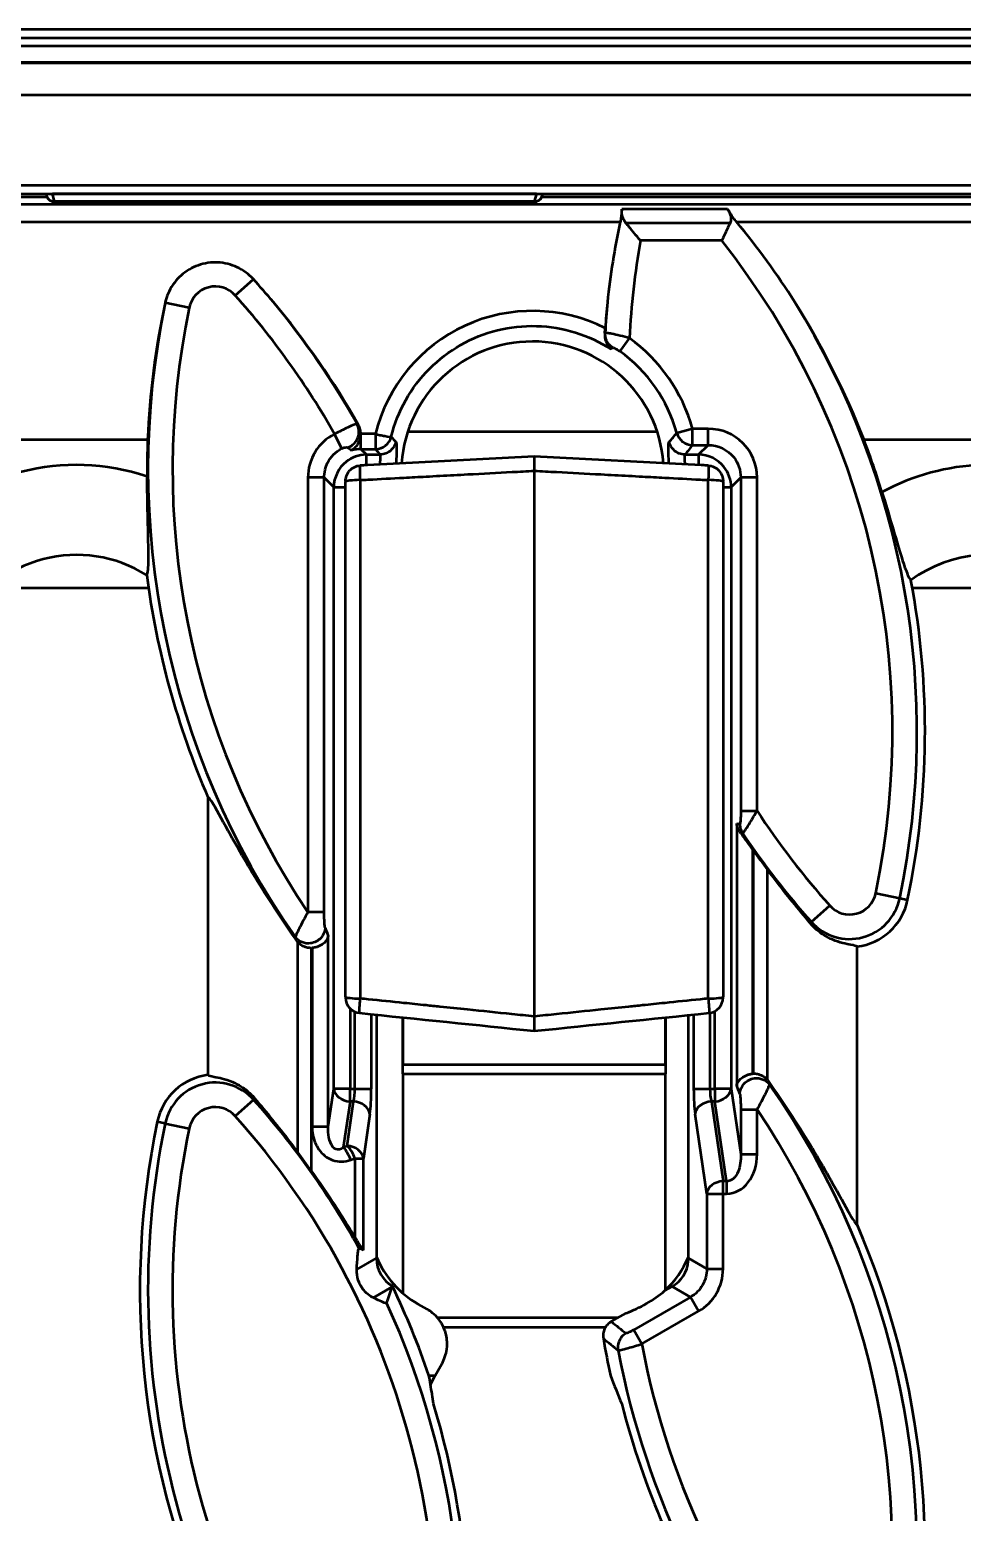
# Model space of a CAD drawing. Header units: millimetres. Extents: x 0 to 2219, y -32 to 1188.
# Drawn here: x 674.5 to 731.4, y 508.1 to 598.5 of the extents above; entities that cross this region are included whole.
import ezdxf

# ---------------------------------------------------------------- set-up
doc = ezdxf.new("R2010")
doc.units = ezdxf.units.MM
doc.header["$LTSCALE"] = 2
doc.layers.add('Sichtbar (ISO)', color=7, linetype='Continuous', lineweight=50)
doc.layers.add('Sichtbar schmal (ISO)', color=7, linetype='Continuous', lineweight=50)

msp = doc.modelspace()

# ---------------------------------------------------------------- linework, layer by layer
at = {"layer": 'Sichtbar (ISO)'}
for p, q in [((1097.6788, 598.4711), (597.6788, 598.4711)), ((1097.6788, 596.4711), (597.6788, 596.4711)), ((1097.6788, 594.4711), (597.6788, 594.4711)), ((670.9418, 588.4711), (675.8289, 588.4711)), ((675.6042, 588.2711), (671.2325, 588.2711)), ((675.5448, 588.4711), (675.5795, 588.3417)), ((675.8289, 588.4711), (705.5288, 588.4711)), ((705.4192, 588.4585), (675.9384, 588.4585)), ((705.5288, 588.4711), (830.4158, 588.4711)), ((824.2076, 588.2711), (705.7534, 588.2711)), ((705.7781, 588.3417), (705.8128, 588.4711)), ((676.0625, 587.9711), (705.2952, 587.9711)), ((681.7339, 573.4711), (663.8754, 573.4711)), ((738.1381, 573.4711), (725.3856, 573.4711)), ((705.2943, 572.4711), (695.1299, 571.9384)), ((705.2943, 572.4711), (705.2943, 571.5931)), ((715.4586, 571.9384), (705.2943, 572.4711)), ((715.8947, 571.9154), (715.8944, 571.9154)), ((693.7943, 570.9665), (693.7943, 570.9228)), ((693.7943, 539.5498), (693.7943, 570.9228)), ((705.2943, 571.5931), (705.2943, 538.3478)), ((716.7943, 570.9228), (716.7943, 570.9665)), ((716.7943, 570.9228), (716.7943, 539.5498)), ((685.4054, 551.7146), (685.4054, 534.7838)), ((724.9609, 525.672), (724.9609, 542.6028)), ((693.7943, 539.5498), (693.7943, 539.5054)), ((716.7943, 539.5054), (716.7943, 539.5498)), ((695.6831, 538.4539), (695.6831, 523.6997)), ((714.6831, 523.6172), (714.6831, 538.4311)), ((697.2943, 538.2884), (697.2943, 535.4271)), ((697.2943, 534.8592), (697.2943, 538.2884)), ((705.2943, 538.3478), (705.2943, 537.4686)), ((713.2943, 535.4271), (713.2943, 538.2884)), ((713.2943, 538.2884), (713.2943, 534.8592)), ((697.2943, 535.4271), (713.2943, 535.4271)), ((697.2943, 534.8592), (697.2943, 521.481)), ((713.2943, 521.6831), (713.2943, 534.8592)), ((695.6831, 523.6997), (695.6831, 523.6172)), ((713.6922, 521.8971), (713.2533, 521.6444)), ((698.7704, 520.5062), (698.2141, 520.8273)), ((709.9843, 519.7582), (710.8886, 520.2803)), ((709.6294, 519.4089), (699.7673, 519.4089)), ((699.2478, 516.4711), (699.6602, 517.1853)), ((698.8746, 516.4711), (699.2478, 516.4711)), ((698.9707, 515.9249), (699.2478, 516.4711))]:
    msp.add_line(p, q, dxfattribs=at)
for centre, radius, start, end in [((676.0625, 588.4711), 0.5, 195, 270), ((705.2952, 588.4711), 0.5, 270, 345), ((705.1831, 571.4711), 8, 4.212841, 175.871111), ((731.4768, 571.6824), 49.775, 177.94061, 180.504089), ((678.8895, 555.7042), 49.775, 17.037083, 20.912626), ((677.4054, 558.4711), 8, 57.699527, 151.942712), ((732.9609, 558.4711), 8, 0, 126.109162), ((731.4768, 571.6824), 50.2124, 187.379425, 203.432382), ((678.8895, 555.7042), 50.2124, 348.215004, 10.592332), ((759.2545, 577.238), 49.775, 215.357831, 216.964052), ((724.5072, 546.1866), 3.6124, 277.214909, 348.215004), ((694.7443, 539.5054), 0.95, 180, 264.128651), ((715.8443, 539.5054), 0.95, 275.871349, 0), ((685.8591, 531.2), 3.6124, 97.214909, 168.215004), ((731.4768, 521.6824), 50.2124, 168.215004, 203.432382), ((651.1117, 500.1487), 49.775, 35.357831, 36.964052), ((678.8895, 505.7042), 50.2124, 348.215004, 23.432382), ((651.1117, 500.1487), 50.4749, 18.867287, 25.540037), ((759.2545, 527.238), 50.4749, 189.706496, 192.316484), ((651.1117, 500.1487), 50.2124, 348.215004, 16.892268), ((759.2545, 527.238), 50.2124, 194.413668, 203.432382)]:
    msp.add_arc(centre, radius, start, end, dxfattribs=at)
for centre, major_axis, ratio, start_param, end_param in [((675.925, 588.9842), (0.1365, -0.5096), 0.947813, 5.8149227, 6.0344777), ((705.4326, 588.9842), (-0.1365, -0.5096), 0.947813, 0.2487076, 0.4682626), ((736.147, 578.9134), (2.652, 33.2633), 0.7958362, 1.3966645, 1.545239), ((689.3023, 564.2188), (-28.7612, 28.1435), 0.8980388, 4.4502941, 4.6008707), ((731.4768, 571.3554), (0, -49.7889), 0.9999784, 4.5002771, 4.6698832), ((685.8591, 581.1795), (0, 3.1244), 0.9999784, 1.3468687, 1.3586845), ((651.1117, 549.8207), (0, 49.9303), 0.9999784, 5.2266116, 5.4094214), ((759.2545, 576.9112), (0, -49.7524), 0.9999784, 4.6124881, 4.6446006), ((678.8895, 555.3765), (0, 49.8938), 0.9999784, 5.083511, 5.2722426), ((718.6972, 549.7395), (-4.1648, 6.0642), 0.1056679, 1.7031286, 1.7147296), ((691.7082, 543.5943), (0.7119, -0.8256), 0.9975142, 4.6162424, 4.7094491), ((691.5907, 543.2885), (-0.8629, 0.2267), 0.8531696, 1.9219501, 1.9779323), ((1884.2941, 8353.9159), (-12261.0521, 838.7857), 0.6419588, 1.5175994, 1.518471), ((-473.7056, 8353.9159), (12261.0521, 838.7857), 0.6419588, 4.7647143, 4.7655859), ((718.7758, 534.0984), (-0.8628, 0.2268), 0.8529038, 5.0638301, 5.1198222), ((718.658, 533.7923), (-0.7119, 0.8256), 0.9975141, 4.6162426, 4.7094492), ((678.2013, 500.1487), (-38.0184, 0), 0.7016335, 4.258301, 4.2657332), ((701.2177, 526.0256), (4.3257, 4.1636), 0.9993402, 2.772907, 3.4223097), ((697.6982, 523.6345), (-1.7494, -1.01), 0.9900983, 5.7638847, 6.7901998), ((709.154, 526.0203), (4.1609, 4.3229), 0.9993402, 4.6606999, 5.0810058), ((712.6611, 523.6385), (1.7153, -1.0861), 0.9850957, 5.8053735, 6.7601902), ((712.6681, 523.6345), (1.7494, -1.01), 0.9900983, 0.435516, 0.5193006), ((666.1797, 526.2472), (21.1469, 36.6276), 0.7016335, 4.9613664, 4.9865345), ((710.1192, 525.0914), (-4.8162, -3.6294), 0.771198, 1.1829087, 1.6419161), ((651.1117, 507.5935), (0, 49.1296), 0.9884519, 4.8827925, 4.8940841), ((651.1117, 507.5935), (0, 49.1296), 0.9884519, 4.8583491, 4.8827925), ((759.2545, 535.3195), (0, -53.3311), 0.9884519, 5.0736159, 5.1085717)]:
    msp.add_ellipse(centre, major_axis=major_axis, ratio=ratio, start_param=start_param, end_param=end_param, dxfattribs=at)
for points, knots in [([(710.6134, 587.3863), (710.6108, 587.3394), (710.608, 587.2899), (710.596, 587.1297), (710.5833, 587.0144), (710.5605, 586.8839), (710.5582, 586.8708), (710.5547, 586.8521), (710.5536, 586.8465), (710.5517, 586.8369), (710.551, 586.8329), (710.5494, 586.8251), (710.5487, 586.8215), (710.547, 586.8129), (710.546, 586.808), (710.5424, 586.7907), (710.5398, 586.7782), (710.5363, 586.7622), (710.5355, 586.7586), (710.5347, 586.755)], [-0.453405151, -0.453405151, -0.453405151, -0.453405151, -0.436171072, -0.436171072, -0.400003943, -0.400003943, -0.39595637, -0.39595637, -0.394235397, -0.394235397, -0.392989709, -0.392989709, -0.391854526, -0.391854526, -0.390337616, -0.390337616, -0.386491703, -0.386491703, -0.385361375, -0.385361375, -0.385361375, -0.385361375]), ([(710.6199, 587.385), (710.6199, 587.3857), (710.6198, 587.3865), (710.6179, 587.4349), (710.6203, 587.4855), (710.6254, 587.5369)], [1.240725162, 1.240725162, 1.240725162, 1.240725162, 1.241037678, 1.241037678, 1.261269776, 1.261269776, 1.261269776, 1.261269776]), ([(710.8819, 586.6834), (710.7816, 586.8083), (710.7054, 586.9595), (710.6407, 587.1847), (710.6262, 587.2843), (710.6199, 587.385)], [-0.145340412, -0.145340412, -0.145340412, -0.145340412, -0.087004822, -0.087004822, -0.047839894, -0.047839894, -0.047839894, -0.047839894]), ([(717.62, 586.755), (717.6114, 586.7653), (717.6028, 586.7757), (717.5873, 586.7944), (717.5805, 586.8028), (717.5693, 586.8165), (717.565, 586.8219), (717.5566, 586.8323), (717.5526, 586.8373), (717.5434, 586.8488), (717.5381, 586.8554), (717.5217, 586.8762), (717.5105, 586.8905), (717.4215, 587.0054), (717.349, 587.1076), (717.2321, 587.2836), (717.186, 587.3568), (717.1179, 587.4648), (717.0944, 587.5021), (717.0716, 587.5369)], [-0.37723627, -0.37723627, -0.37723627, -0.37723627, -0.37317926, -0.37317926, -0.3699298, -0.3699298, -0.36785471, -0.36785471, -0.3659181, -0.3659181, -0.36339902, -0.36339902, -0.35792657, -0.35792657, -0.31960397, -0.31960397, -0.29070642, -0.29070642, -0.27414611, -0.27414611, -0.27414611, -0.27414611]), ([(717.0716, 587.5369), (717.1655, 587.3886), (717.2402, 587.2278), (717.2805, 587.0016), (717.2832, 586.9085), (717.2614, 586.7845), (717.2446, 586.7315), (717.2225, 586.6834)], [0.031631, 0.031631, 0.031631, 0.031631, 0.09544219, 0.09544219, 0.12836887, 0.12836887, 0.1484271, 0.1484271, 0.1484271, 0.1484271]), ([(711.7635, 585.6227), (711.762, 585.6245), (711.7605, 585.6264), (711.6387, 585.7716), (711.5183, 585.9156), (711.2891, 586.1909), (711.1794, 586.3232), (711.0082, 586.5303), (710.9426, 586.6097), (710.8819, 586.6834)], [-0.00071469, -0.00071469, -0.00071469, -0.00071469, 0, 0, 0.05614574, 0.05614574, 0.11035606, 0.11035606, 0.14665166, 0.14665166, 0.14665166, 0.14665166]), ([(717.2225, 586.6834), (717.1689, 586.5712), (717.1078, 586.4434), (716.9912, 586.2005), (716.9381, 586.09), (716.8284, 585.8623), (716.7719, 585.7453), (716.7143, 585.6264), (716.7134, 585.6245), (716.7126, 585.6227)], [0.37004796, 0.37004796, 0.37004796, 0.37004796, 0.42048226, 0.42048226, 0.4590929, 0.4590929, 0.49811289, 0.49811289, 0.49872151, 0.49872151, 0.49872151, 0.49872151]), ([(688.1757, 583.2702), (688.1359, 583.3133), (688.0962, 583.3551), (687.7835, 583.6628), (687.3998, 583.9153), (686.6914, 584.2044), (686.2413, 584.2926), (685.4768, 584.2926), (685.0267, 584.2044), (684.3183, 583.9153), (683.9346, 583.6628), (683.3882, 583.1252), (683.1292, 582.7444), (682.9129, 582.2328), (682.8573, 582.055), (682.8128, 581.8733)], [0.67723232, 0.67723232, 0.67723232, 0.67723232, 0.69410003, 0.69410003, 0.80903074, 0.80903074, 0.9237132, 0.9237132, 1.03839565, 1.03839565, 1.15332636, 1.15332636, 1.26867748, 1.26867748, 1.32035344, 1.32035344, 1.32035344, 1.32035344]), ([(709.5943, 579.9793), (709.5896, 579.9248), (709.589, 579.8713), (709.5993, 579.6654), (709.6348, 579.5261), (709.7528, 579.2513), (709.8516, 579.1152), (709.9728, 579.0118), (709.9739, 579.0109), (709.9749, 579.01)], [0, 0, 0, 0, 0.01739581, 0.01739581, 0.06903867, 0.06903867, 0.1350943, 0.1350943, 0.13566424, 0.13566424, 0.13566424, 0.13566424]), ([(709.5943, 579.9793), (709.5985, 580.028), (709.6026, 580.0779), (709.6123, 580.2049), (709.6162, 580.2625), (709.6175, 580.2813)], [0.000005227, 0.000005227, 0.000005227, 0.000005227, 0.015544084, 0.015544084, 0.039052137, 0.039052137, 0.039052137, 0.039052137]), ([(694.7173, 573.8372), (694.7145, 573.7416), (694.7003, 573.6339), (694.6364, 573.418), (694.5882, 573.3034), (694.4639, 573.1096), (694.4045, 573.0393), (694.2826, 572.924), (694.2181, 572.877), (694.151, 572.8407), (694.1502, 572.8403), (694.1494, 572.8398)], [0, 0, 0, 0, 0.028762664, 0.028762664, 0.054547004, 0.054547004, 0.073853176, 0.073853176, 0.092991749, 0.092991749, 0.09322991, 0.09322991, 0.09322991, 0.09322991]), ([(694.7173, 573.8372), (694.72, 573.9316), (694.7098, 574.0264), (694.6648, 574.2093), (694.6301, 574.2975), (694.5839, 574.3794)], [0.000090556, 0.000090556, 0.000090556, 0.000090556, 0.028487525, 0.028487525, 0.056739133, 0.056739133, 0.056739133, 0.056739133]), ([(693.7943, 570.9665), (693.7943, 570.9683), (693.7943, 570.9701), (693.7944, 570.9882), (693.7949, 571.0048), (693.7976, 571.0521), (693.8009, 571.0828), (693.8151, 571.1741), (693.8306, 571.234), (693.8941, 571.4083), (693.9587, 571.5151), (694.1253, 571.698), (694.2257, 571.7723), (694.4493, 571.8782), (694.5703, 571.9089), (694.6938, 571.9154)], [-0.00052808, -0.00052808, -0.00052808, -0.00052808, 0, 0, 0.00493118, 0.00493118, 0.01404054, 0.01404054, 0.03228193, 0.03228193, 0.0688436, 0.0688436, 0.10540239, 0.10540239, 0.14196091, 0.14196091, 0.14196091, 0.14196091]), ([(695.1299, 571.9384), (695.1085, 571.9373), (695.087, 571.9362), (694.9418, 571.9285), (694.8179, 571.922), (694.6941, 571.9154)], [-0.00643391, -0.00643391, -0.00643391, -0.00643391, 0, 0, 0.0372055, 0.0372055, 0.0372055, 0.0372055]), ([(715.8944, 571.9154), (715.7706, 571.922), (715.6467, 571.9285), (715.5015, 571.9362), (715.48, 571.9373), (715.4586, 571.9384)], [0.106226978, 0.106226978, 0.106226978, 0.106226978, 0.143432458, 0.143432458, 0.149866364, 0.149866364, 0.149866364, 0.149866364]), ([(715.8947, 571.9154), (716.0182, 571.9089), (716.1392, 571.8782), (716.3628, 571.7723), (716.4632, 571.698), (716.6298, 571.5151), (716.6944, 571.4083), (716.7579, 571.234), (716.7734, 571.1741), (716.7876, 571.0828), (716.7909, 571.0521), (716.7936, 571.0048), (716.7941, 570.9882), (716.7942, 570.9701), (716.7943, 570.9683), (716.7943, 570.9665)], [0, 0, 0, 0, 0.03710964, 0.03710964, 0.07421954, 0.07421954, 0.11133237, 0.11133237, 0.12984875, 0.12984875, 0.13909542, 0.13909542, 0.14410094, 0.14410094, 0.14463698, 0.14463698, 0.14463698, 0.14463698]), ([(681.6802, 565.2331), (681.723, 565.2633), (681.7513, 565.3922), (681.7893, 565.892), (681.7904, 566.3148), (681.7752, 567.4261), (681.7557, 568.1569), (681.7236, 569.6777), (681.7107, 570.4585), (681.7037, 571.2445)], [-1.74408368, -1.74408368, -1.74408368, -1.74408368, -1.58355425, -1.58355425, -1.37393861, -1.37393861, -1.12094904, -1.12094904, -0.88566266, -0.88566266, -0.88566266, -0.88566266]), ([(726.4801, 570.2878), (726.528, 570.1314), (726.5759, 569.9747), (726.8437, 569.0934), (727.054, 568.3849), (727.4295, 567.122), (727.5948, 566.5679), (727.8719, 565.7041), (727.9859, 565.3824), (728.1467, 565.0353), (728.2021, 564.9536), (728.2463, 564.9343)], [-2.63741723, -2.63741723, -2.63741723, -2.63741723, -2.5881975, -2.5881975, -2.360308, -2.360308, -2.14360209, -2.14360209, -1.94586347, -1.94586347, -1.80675823, -1.80675823, -1.80675823, -1.80675823]), ([(690.8201, 542.9667), (690.1573, 543.9056), (689.4833, 544.9112), (688.0795, 547.1387), (687.3713, 548.3597), (686.4103, 550.0774), (686.0039, 550.8274), (685.6599, 551.4031), (685.5826, 551.5255), (685.4676, 551.6797), (685.4275, 551.7164), (685.4054, 551.7146)], [-1.1636059, -1.1636059, -1.1636059, -1.1636059, -0.8282199, -0.8282199, -0.4165788, -0.4165788, -0.1554996, -0.1554996, -0.0777498, -0.0777498, -0.0059838, -0.0059838, -0.0059838, -0.0059838]), ([(717.8617, 549.5392), (717.7945, 549.6273), (717.7419, 549.722), (717.6651, 549.9122), (717.6399, 550.0094), (717.628, 550.1063), (717.6279, 550.1072), (717.6278, 550.108)], [-0.08127597, -0.08127597, -0.08127597, -0.08127597, -0.040466491, -0.040466491, 0, 0, 0.000365583, 0.000365583, 0.000365583, 0.000365583]), ([(718.6115, 548.5031), (718.503, 548.6564), (718.3886, 548.8173), (718.1375, 549.1672), (718.0023, 549.3534), (717.8787, 549.5168), (717.8702, 549.528), (717.8617, 549.5392)], [0.22233415, 0.22233415, 0.22233415, 0.22233415, 0.27696814, 0.27696814, 0.34524575, 0.34524575, 0.35028519, 0.35028519, 0.35028519, 0.35028519]), ([(722.0967, 544.0325), (722.0523, 544.0854), (722.0077, 544.1386), (721.2563, 545.0366), (720.5212, 545.9497), (719.7379, 546.9715), (719.6111, 547.1384), (719.4837, 547.3076)], [0.70958265, 0.70958265, 0.70958265, 0.70958265, 0.73010989, 0.73010989, 1.0546565, 1.0546565, 1.11670002, 1.11670002, 1.11670002, 1.11670002]), ([(724.9609, 542.6028), (724.9105, 542.6415), (724.7816, 542.673), (724.306, 542.7655), (723.9083, 542.8412), (723.3006, 543.1001), (723.1094, 543.1957), (722.7256, 543.439), (722.5337, 543.5875), (722.2745, 543.8334), (722.184, 543.9296), (722.0967, 544.0325)], [0.04336489, 0.04336489, 0.04336489, 0.04336489, 0.19996601, 0.19996601, 0.39993202, 0.39993202, 0.47560066, 0.47560066, 0.55126929, 0.55126929, 0.59299387, 0.59299387, 0.59299387, 0.59299387]), ([(692.7385, 543.246), (692.7383, 543.2449), (692.7381, 543.2438), (692.7241, 543.1656), (692.6927, 543.0868), (692.5952, 542.9324), (692.5276, 542.856), (692.3446, 542.7107), (692.2348, 542.653), (692.0695, 542.5893), (692.0109, 542.5708), (691.8866, 542.5405), (691.8212, 542.5291), (691.7548, 542.5227)], [-0.1427305, -0.1427305, -0.1427305, -0.1427305, -0.14227537, -0.14227537, -0.11012963, -0.11012963, -0.07705599, -0.07705599, -0.03926865, -0.03926865, -0.02003688, -0.02003688, -0.00001476, -0.00001476, -0.00001476, -0.00001476]), ([(691.7059, 542.5193), (691.6277, 542.5157), (691.5491, 542.5218), (691.3967, 542.552), (691.3229, 542.5757), (691.1811, 542.6397), (691.1136, 542.6803), (690.9896, 542.7744), (690.933, 542.8278), (690.8826, 542.8866)], [-0.09317233, -0.09317233, -0.09317233, -0.09317233, -0.069741739, -0.069741739, -0.046689671, -0.046689671, -0.0232222, -0.0232222, -0.000000608, -0.000000608, -0.000000608, -0.000000608]), ([(685.4054, 534.7838), (685.4558, 534.7451), (685.5847, 534.7137), (686.0603, 534.6211), (686.4579, 534.5454), (687.0657, 534.2865), (687.2569, 534.1909), (687.6407, 533.9476), (687.8326, 533.7991), (688.0918, 533.5532), (688.1823, 533.457), (688.2696, 533.3541)], [0.04336489, 0.04336489, 0.04336489, 0.04336489, 0.19996601, 0.19996601, 0.39993202, 0.39993202, 0.47560066, 0.47560066, 0.55126929, 0.55126929, 0.59299387, 0.59299387, 0.59299387, 0.59299387]), ([(717.6278, 534.1406), (717.628, 534.1417), (717.6282, 534.1428), (717.6422, 534.221), (717.6736, 534.2998), (717.7711, 534.4542), (717.8387, 534.5306), (718.0217, 534.6759), (718.1315, 534.7336), (718.2968, 534.7973), (718.3554, 534.8159), (718.4797, 534.8462), (718.5451, 534.8575), (718.6115, 534.8639)], [-0.14273154, -0.14273154, -0.14273154, -0.14273154, -0.1422764, -0.1422764, -0.11013027, -0.11013027, -0.07705636, -0.07705636, -0.0392693, -0.0392693, -0.02003724, -0.02003724, -0.000015, -0.000015, -0.000015, -0.000015]), ([(718.6604, 534.8674), (718.7386, 534.871), (718.8172, 534.8648), (718.9696, 534.8346), (719.0434, 534.811), (719.1852, 534.7469), (719.2527, 534.7063), (719.3767, 534.6122), (719.4333, 534.5588), (719.4837, 534.5)], [-0.093172419, -0.093172419, -0.093172419, -0.093172419, -0.069741806, -0.069741806, -0.046689704, -0.046689704, -0.023222207, -0.023222207, -0.000000608, -0.000000608, -0.000000608, -0.000000608]), ([(719.5461, 534.4199), (720.209, 533.481), (720.883, 532.4754), (722.2867, 530.2479), (722.995, 529.027), (723.956, 527.3093), (724.3624, 526.5593), (724.7064, 525.9835), (724.7836, 525.8611), (724.8987, 525.707), (724.9388, 525.6702), (724.9609, 525.672)], [-1.1636059, -1.1636059, -1.1636059, -1.1636059, -0.8282199, -0.8282199, -0.4165788, -0.4165788, -0.1554996, -0.1554996, -0.0777498, -0.0777498, -0.0059838, -0.0059838, -0.0059838, -0.0059838]), ([(688.2696, 533.3541), (688.314, 533.3012), (688.3586, 533.248), (689.11, 532.35), (689.8451, 531.4369), (690.6284, 530.4152), (690.7551, 530.2483), (690.8826, 530.079)], [0.70958265, 0.70958265, 0.70958265, 0.70958265, 0.73010989, 0.73010989, 1.0546565, 1.0546565, 1.11670002, 1.11670002, 1.11670002, 1.11670002]), ([(691.7059, 528.9525), (692.3888, 527.9885), (693.0854, 526.9512), (693.9522, 525.5758), (694.1639, 525.2323), (694.3696, 524.8935)], [-1.17413138, -1.17413138, -1.17413138, -1.17413138, -0.82821986, -0.82821986, -0.71286154, -0.71286154, -0.71286154, -0.71286154]), ([(694.3696, 524.8935), (694.4623, 524.7403), (694.551, 524.5953), (694.6883, 524.3772), (694.7473, 524.2857), (694.8165, 524.1873), (694.8365, 524.1608), (694.8632, 524.1304), (694.8721, 524.1224), (694.8778, 524.1204)], [-0.57881081, -0.57881081, -0.57881081, -0.57881081, -0.52629213, -0.52629213, -0.48877737, -0.48877737, -0.47001999, -0.47001999, -0.45584881, -0.45584881, -0.45584881, -0.45584881]), ([(694.4806, 522.9229), (694.4909, 523.2065), (694.5072, 523.5271), (694.5362, 523.8473), (694.5468, 523.9423), (694.5649, 524.0624), (694.5752, 524.1154), (694.5927, 524.1759), (694.6029, 524.1977), (694.6154, 524.2071), (694.6194, 524.2076), (694.6234, 524.2067)], [1.37154015, 1.37154015, 1.37154015, 1.37154015, 1.45905871, 1.45905871, 1.49123561, 1.49123561, 1.51621704, 1.51621704, 1.53798647, 1.53798647, 1.54705021, 1.54705021, 1.54705021, 1.54705021]), ([(695.4839, 521.21), (695.4349, 521.2347), (695.3856, 521.2625), (695.2165, 521.3694), (695.1016, 521.4624), (694.8956, 521.677), (694.805, 521.7972), (694.7193, 521.9455), (694.7091, 521.9639), (694.6947, 521.991), (694.6902, 521.9995), (694.6826, 522.0143), (694.6794, 522.0207), (694.6732, 522.0331), (694.6702, 522.039), (694.6633, 522.0533), (694.6593, 522.0616), (694.6457, 522.0907), (694.6363, 522.1118), (694.5393, 522.3405), (694.493, 522.5551), (694.4791, 522.8153), (694.4788, 522.8698), (694.4806, 522.9229)], [-0.38455835, -0.38455835, -0.38455835, -0.38455835, -0.36670988, -0.36670988, -0.32306608, -0.32306608, -0.28017003, -0.28017003, -0.27418711, -0.27418711, -0.27149793, -0.27149793, -0.26950268, -0.26950268, -0.26765414, -0.26765414, -0.26513605, -0.26513605, -0.25884687, -0.25884687, -0.1977982, -0.1977982, -0.18122319, -0.18122319, -0.18122319, -0.18122319]), ([(696.2973, 520.8928), (696.2953, 520.8886), (696.2918, 520.8852), (696.2745, 520.8795), (696.249, 520.8816), (696.1473, 520.9055), (696.0109, 520.9598), (695.7633, 521.0717), (695.6247, 521.1391), (695.4839, 521.21)], [0.01242408, 0.01242408, 0.01242408, 0.01242408, 0.0229879, 0.0229879, 0.04615819, 0.04615819, 0.1028572, 0.1028572, 0.15083813, 0.15083813, 0.15083813, 0.15083813]), ([(699.6602, 517.1853), (699.8098, 517.4444), (699.9229, 517.7543), (700.0191, 518.4976), (699.9538, 518.8347), (699.798, 519.4257), (699.6205, 519.7006), (699.229, 520.2152), (698.9441, 520.4059), (698.7704, 520.5062)], [-0.11765265, -0.11765265, -0.11765265, -0.11765265, -0.10553343, -0.10553343, -0.09069568, -0.09069568, -0.06018436, -0.06018436, 0, 0, 0, 0]), ([(709.9843, 519.7582), (709.897, 519.7078), (709.8176, 519.6437), (709.6813, 519.4951), (709.6244, 519.4106), (709.5389, 519.2279), (709.5106, 519.13), (709.4837, 518.9298), (709.4852, 518.8275), (709.5022, 518.7278)], [0, 0, 0, 0, 0.03026123, 0.03026123, 0.06049622, 0.06049622, 0.09075025, 0.09075025, 0.12108602, 0.12108602, 0.12108602, 0.12108602])]:
    msp.add_open_spline(points, degree=3, knots=knots, dxfattribs=at)
for points in [[(710.6254, 587.5369), (710.6201, 587.491), (710.6163, 587.4406), (710.6134, 587.3863)], [(689.395, 581.8733), (688.9989, 582.3449), (688.5922, 582.8114), (688.1757, 583.2702)], [(694.6941, 571.9154), (694.694, 571.9154), (694.6939, 571.9154), (694.6938, 571.9154)], [(696.6442, 521.8799), (696.6476, 521.8899), (696.651, 521.9001), (696.6544, 521.9105)]]:
    msp.add_open_spline(points, degree=3, dxfattribs=at)
at = {"layer": 'Sichtbar schmal (ISO)'}
for p, q in [((597.6788, 597.9711), (1097.6788, 597.9711)), ((1097.6788, 597.4711), (597.6788, 597.4711)), ((597.6788, 596.4454), (1097.6788, 596.4454)), ((1097.6788, 588.9711), (597.6788, 588.9711)), ((676.0625, 587.9956), (675.9384, 588.4585)), ((705.4192, 588.4585), (705.2952, 587.9956)), ((823.8661, 587.826), (671.0973, 587.826)), ((676.0625, 587.9956), (676.0625, 587.9711)), ((705.2952, 587.9956), (676.0625, 587.9956)), ((705.2952, 587.9711), (705.2952, 587.9956)), ((710.6199, 587.385), (710.6134, 587.3863)), ((717.0716, 587.5369), (710.6254, 587.5369)), ((670.2779, 586.755), (710.5347, 586.755)), ((717.2225, 586.6834), (710.8819, 586.6834)), ((717.62, 586.755), (737.5499, 586.755)), ((716.7126, 585.6227), (711.7635, 585.6227)), ((687.0711, 582.2831), (688.1757, 583.2702)), ((682.805, 581.8372), (682.8048, 581.8372)), ((684.2678, 581.532), (682.805, 581.8372)), ((709.6113, 579.9955), (709.5943, 579.9793)), ((711.0962, 579.6861), (710.5117, 578.874)), ((693.5691, 572.9507), (693.1222, 573.8303)), ((694.7198, 572.9195), (694.7198, 573.8372)), ((695.619, 573.8372), (694.7198, 573.8372)), ((695.619, 573.8372), (695.619, 572.9195)), ((696.6647, 573.9846), (696.6648, 573.9846)), ((697.5882, 573.9846), (712.778, 573.9846)), ((714.9333, 574.1539), (713.9764, 573.8906)), ((714.9333, 573.1614), (714.9333, 574.1539)), ((715.8883, 574.1539), (714.9333, 574.1539)), ((715.8883, 573.1614), (715.8883, 574.1539)), ((716.8832, 573.9846), (716.8832, 573.9846)), ((694.7198, 572.9195), (695.619, 572.9195)), ((694.7198, 572.9195), (695.0604, 572.5789)), ((714.9333, 573.1614), (715.8883, 573.1614)), ((715.3059, 572.5789), (715.8883, 573.1614)), ((693.7745, 572.0983), (693.7745, 572.098)), ((695.0047, 572.5777), (695.0046, 572.5777)), ((695.0604, 572.5789), (695.8874, 572.5789)), ((695.0604, 571.9348), (695.0604, 572.5789)), ((714.4789, 572.5789), (715.3059, 572.5789)), ((715.3059, 572.5789), (715.3059, 571.9464)), ((718.4609, 572.6814), (718.4609, 572.6814)), ((692.4929, 571.1763), (691.5003, 571.1763)), ((691.5003, 571.1763), (691.5003, 544.7087)), ((693.0753, 570.5938), (692.4929, 571.1763)), ((692.4929, 544.7087), (692.4929, 571.1763)), ((693.1685, 571.1825), (693.167, 571.1681)), ((694.6945, 571.034), (694.6945, 539.4423)), ((715.894, 539.4423), (715.894, 571.034)), ((717.0517, 571.5271), (717.052, 571.5271)), ((717.8734, 571.1763), (717.291, 570.5938)), ((718.866, 571.1763), (717.8734, 571.1763)), ((717.8734, 571.1763), (717.8734, 550.8853)), ((718.866, 550.8853), (718.866, 571.1763)), ((693.0753, 533.9374), (693.0753, 570.5938)), ((693.0753, 570.5938), (693.7943, 570.5938)), ((716.7943, 570.5938), (717.291, 570.5938)), ((717.291, 570.5938), (717.291, 533.9374)), ((681.7904, 564.4334), (672.0714, 564.4334)), ((738.2949, 564.4334), (728.3374, 564.4334)), ((717.8734, 550.8853), (718.866, 550.8853)), ((717.6278, 550.108), (717.6278, 534.1406)), ((717.8983, 549.531), (717.8617, 549.5392)), ((718.6115, 534.8639), (718.6115, 548.5031)), ((718.6604, 534.8674), (718.6604, 548.4341)), ((719.4837, 547.3076), (719.4837, 534.5)), ((726.0985, 545.8547), (727.5613, 545.5495)), ((722.181, 544.1078), (723.2952, 545.1035)), ((727.5613, 545.5495), (728.0435, 545.4488)), ((692.4929, 544.7087), (691.5003, 544.7087)), ((722.181, 544.1078), (722.0967, 544.0325)), ((692.7385, 531.6353), (692.7385, 543.246)), ((690.8826, 530.079), (690.8826, 542.8866)), ((691.7059, 542.5193), (691.7059, 528.9525)), ((691.7548, 542.5227), (691.7548, 531.6353)), ((694.0679, 538.8384), (694.0679, 533.9374)), ((694.3687, 533.9374), (694.3687, 538.6328)), ((695.3612, 538.487), (695.3612, 533.9374)), ((715.0051, 533.9374), (715.0051, 538.4642)), ((715.9976, 538.5679), (715.9976, 533.9374)), ((716.2984, 533.9374), (716.2984, 538.671)), ((697.2943, 534.8592), (713.2943, 534.8592)), ((692.7385, 531.6353), (693.0753, 533.9374)), ((694.0679, 533.9374), (693.0753, 533.9374)), ((694.0679, 533.9374), (694.3687, 533.9374)), ((694.0679, 533.1714), (694.0679, 533.9374)), ((694.3687, 533.9374), (695.3612, 533.9374)), ((715.0051, 533.9374), (715.9976, 533.9374)), ((715.9976, 533.9374), (716.2984, 533.9374)), ((716.2984, 533.9374), (716.2984, 533.1714)), ((717.291, 533.9374), (716.2984, 533.9374)), ((717.291, 533.9374), (717.8734, 529.9569)), ((688.1853, 533.2788), (687.0711, 532.2831)), ((688.1853, 533.2788), (688.2696, 533.3541)), ((694.0679, 533.1714), (693.6577, 530.3685)), ((693.8853, 530.4672), (694.2809, 533.1714)), ((694.2809, 533.1714), (694.0679, 533.1714)), ((716.2984, 533.1714), (716.0853, 533.1714)), ((716.0853, 533.1714), (716.7957, 528.3167)), ((717.0088, 528.3167), (716.2984, 533.1714)), ((695.2735, 532.4053), (694.8778, 529.7012)), ((715.8032, 527.5506), (715.0928, 532.4053)), ((717.8734, 532.678), (718.866, 532.678)), ((717.8734, 532.678), (717.8734, 529.9569)), ((718.866, 529.9569), (718.866, 532.678)), ((682.805, 531.8372), (682.3228, 531.9378)), ((682.805, 531.8372), (684.2678, 531.532)), ((691.7548, 531.6353), (692.7385, 531.6353)), ((694.3696, 529.7012), (694.8778, 529.7012)), ((694.3696, 529.7012), (694.3696, 524.8935)), ((694.8778, 524.1204), (694.8778, 529.7012)), ((717.8734, 529.9569), (718.866, 529.9569)), ((716.7957, 527.5506), (716.7957, 528.3167)), ((717.0088, 528.3167), (716.7957, 528.3167)), ((717.0088, 528.3167), (717.0088, 527.5506)), ((715.8032, 527.5506), (716.7957, 527.5506)), ((715.8032, 527.5506), (715.8032, 522.9705)), ((716.7957, 527.5506), (717.0088, 527.5506)), ((716.7957, 522.9705), (716.7957, 527.5506)), ((694.4806, 522.9229), (695.6831, 523.6172)), ((714.6831, 523.6172), (715.8032, 522.9705)), ((715.8032, 522.9705), (716.7957, 522.9705)), ((696.6442, 521.8799), (695.4839, 521.21)), ((714.8106, 521.2514), (711.3506, 519.2538)), ((714.8106, 521.2514), (713.6922, 521.8971)), ((715.3069, 520.3918), (714.8106, 521.2514)), ((711.8469, 518.3942), (715.3069, 520.3918)), ((699.3851, 520.0009), (710.4046, 520.0009)), ((711.3506, 519.2538), (711.8469, 518.3942))]:
    msp.add_line(p, q, dxfattribs=at)
for centre, radius, start, end in [((759.2545, 577.238), 48.2255, 169.987348, 177.099089), ((678.8895, 555.7042), 48.2255, 348.215004, 38.344442), ((685.8591, 581.2), 1.6255, 41.784996, 168.215004), ((731.4768, 571.6824), 49.7198, 168.215004, 214.982833), ((685.8591, 581.2), 3.1198, 167.537063, 168.215004), ((651.1117, 550.1487), 48.2255, 29.41031, 41.784996), ((651.1117, 550.1487), 49.7198, 29.250613, 39.647877), ((759.2545, 577.238), 49.7198, 174.650644, 176.820629), ((678.8895, 555.7042), 49.7198, 348.215004, 31.757843), ((731.4768, 571.6824), 48.2255, 168.215004, 214.009143), ((705.1831, 571.4711), 10.1126, 15.384544, 54.253963), ((705.1831, 571.4711), 9.12, 15.384544, 54.253963), ((677.4054, 558.4711), 13.4772, 71.401499, 137.434873), ((732.9609, 558.4711), 13.4772, 64.489091, 118.742195), ((759.2545, 577.238), 48.2255, 213.12355, 221.784996), ((759.2545, 577.238), 49.7198, 213.892762, 221.784996), ((724.5072, 546.1866), 1.6255, 221.784996, 348.215004), ((724.5072, 546.1866), 3.1198, 221.784996, 348.215004), ((685.8591, 531.2), 3.1198, 41.784996, 168.215004), ((678.8895, 505.7042), 49.7198, 348.215004, 34.982833), ((651.1117, 500.1487), 49.7198, 28.938687, 41.784996), ((685.8591, 531.2), 1.6255, 41.784996, 168.215004), ((651.1117, 500.1487), 48.2255, 348.215004, 41.784996), ((678.8895, 505.7042), 48.2255, 348.215004, 34.009143), ((731.4768, 521.6824), 49.7198, 168.215004, 221.784996), ((731.4768, 521.6824), 48.2255, 168.215004, 221.784996), ((651.1117, 500.1487), 49.7198, 348.215004, 24.659291), ((759.2545, 527.238), 49.7198, 190.703627, 221.784996), ((759.2545, 527.238), 48.2255, 190.566919, 221.784996)]:
    msp.add_arc(centre, radius, start, end, dxfattribs=at)
for centre, major_axis, ratio, start_param, end_param in [((676.0625, 588.4711), (-0.483, -0.1294), 0.947813, 0, 1.3220887), ((705.2952, 588.4711), (0.483, -0.1294), 0.947813, 4.9610966, 6.2831853), ((705.1831, 571.487), (0, 9.8491), 0.9999575, 5.8161391, 7.6130358), ((694.5228, 571.1314), (-2.1531, 2.1531), 0.9852565, 5.9721905, 7.0611571), ((694.7928, 570.7866), (-1.751, 2.5288), 0.9745247, 5.6895959, 5.6904243), ((1704.6816, 841.852), (-1012.5623, -259.894), 0.1330394, 0.0657676, 0.068451), ((715.8434, 571.1314), (2.1531, 2.1531), 0.9852565, 5.5052135, 7.0611571), ((694.7025, 571.37), (-1.7553, -0.0112), 0.8827464, 4.6969056, 5.0273166), ((1727.7827, 584.8258), (-1036.7771, 0), 0.1218693, 0.0943718, 0.0970799), ((694.7443, 570.9228), (-0.95, 0), 0.1171879, 4.7647489, 6.2831853), ((715.8443, 570.9228), (0.95, 0), 0.1171879, 0, 1.5184364), ((728.4716, 3953.2562), (0, -3404.3111), 0.1218693, 6.2570453, 6.2575023), ((726.5946, 568.5709), (-33.8252, 3.3672), 0.5946141, 1.3703693, 1.3729535), ((700.9625, 812.8353), (0.9694, -284.0549), 0.1246412, 5.9630263, 5.9653844), ((703.6295, 822.9982), (0, -293.6796), 0.1218693, 5.9684168, 5.9739815), ((694.7443, 539.5498), (-0.95, 0), 0.1132914, 0, 1.5184364), ((715.8443, 539.5498), (0.95, 0), 0.1132914, 4.7647489, 6.2831853), ((694.0679, 533.9374), (-0.9895, 0.1448), 0.7626782, 0.1895584, 1.6819383), ((695.1156, 533.9374), (0, -2), 0.1227846, 0.6981318, 1.5707963), ((715.2506, 533.9374), (0, 2), 0.1227846, 1.5707963, 2.4434608), ((716.2984, 533.9374), (0.9895, 0.1448), 0.7626782, 4.601247, 6.0936269), ((706.7368, 254.3884), (0, 293.6796), 0.1218693, 5.9684168, 5.9739815), ((709.4038, 264.5513), (-0.9694, 284.0549), 0.1246412, 5.9630263, 5.9653844), ((694.2809, 532.4053), (0.9895, -0.1448), 0.7626781, 0.1895584, 1.6819383), ((716.0853, 532.4053), (-0.9895, -0.1448), 0.7626781, 4.601247, 6.0936269), ((691.7059, 533.7708), (-4.5, 0), 0.8390996, 2.0194332, 2.0763577), ((693.8853, 529.7012), (0.9895, -0.1448), 0.7626782, 0.1895584, 1.6819384), ((691.7059, 533.0048), (5.5, 0), 0.6865361, 5.1610258, 5.2179503), ((716.8509, 530.1614), (0.3797, -2.5947), 0.7626782, 6.1720433, 7.6644232), ((716.7957, 527.5506), (-0.9895, -0.1448), 0.7626782, 4.601247, 6.0936269), ((713.7732, 522.9965), (2.6241, -1.515), 0.9900983, 5.7638847, 6.8024859), ((4849.4522, 2941.743), (-4158.0353, -2400.6428), 0.1218693, 0.0474712, 0.0492917), ((4884.5338, 2790.5522), (-4194.3222, -2248.7623), 0.1221777, 0.0506533, 0.052483)]:
    msp.add_ellipse(centre, major_axis=major_axis, ratio=ratio, start_param=start_param, end_param=end_param, dxfattribs=at)
for points, knots in [([(696.5807, 573.6666), (696.7713, 574.4456), (697.6584, 576.7067), (700.5938, 579.6566), (705.4437, 580.8613), (708.6253, 579.8783), (709.9749, 579.01)], [0, 0, 0, 0, 0.1428571, 0.4285714, 0.7142857, 1, 1, 1, 1]), ([(710.0707, 579.1044), (709.9236, 579.1993), (709.8023, 579.3338), (709.7218, 579.4891), (709.7103, 579.5113), (709.6997, 579.534), (709.6899, 579.557), (709.6312, 579.6949), (709.6042, 579.8462), (709.6113, 579.9955)], [0, 0, 0, 0, 0.5, 0.5, 0.5, 0.5714388, 0.5714388, 0.5714388, 1, 1, 1, 1]), ([(711.0908, 579.6786), (710.7161, 579.7793), (710.1614, 579.9133), (709.7135, 579.9944), (709.6262, 579.9999), (709.6113, 579.9955)], [0.00000003, 0.00000003, 0.00000003, 0.00000003, 0.57142857, 0.78571429, 1, 1, 1, 1]), ([(710.0707, 579.1044), (710.0758, 579.1093), (710.0892, 579.1089), (710.1103, 579.1028), (710.1315, 579.0967), (710.1602, 579.0849), (710.1933, 579.0688), (710.2816, 579.026), (710.4008, 578.9523), (710.511, 578.873)], [0, 0, 0, 0, 0.21428571, 0.21428571, 0.21428571, 0.42857143, 0.42857143, 0.42857143, 0.99999994, 0.99999994, 0.99999994, 0.99999994]), ([(694.4918, 574.4433), (694.4472, 574.4472), (694.0751, 574.3151), (693.4043, 573.984), (693.1222, 573.8303)], [0, 0, 0, 0, 0.5714286, 1, 1, 1, 1]), ([(693.9227, 573.0148), (694.08, 573.0681), (694.224, 573.1618), (694.3377, 573.2842), (694.4514, 573.4067), (694.5349, 573.5579), (694.5768, 573.7193), (694.6398, 573.9612), (694.6093, 574.2258), (694.4918, 574.4433)], [0, 0, 0, 0, 0.2857143, 0.2857143, 0.2857143, 0.5714286, 0.5714286, 0.5714286, 1, 1, 1, 1]), ([(695.619, 573.8372), (695.6583, 573.8276), (695.6977, 573.8182), (695.7368, 573.809), (695.789, 573.7967), (695.8407, 573.7849), (695.8912, 573.7737), (695.9936, 573.751), (696.091, 573.7308), (696.178, 573.7143), (696.3939, 573.6732), (696.5437, 573.6555), (696.5807, 573.6666)], [0, 0, 0, 0, 0.0849462, 0.0849462, 0.0849462, 0.1983819, 0.1983819, 0.1983819, 0.4285714, 0.4285714, 0.4285714, 1, 1, 1, 1]), ([(713.9764, 573.8906), (714.0355, 573.6847), (714.1635, 573.4981), (714.3344, 573.3679), (714.5053, 573.2377), (714.7191, 573.1638), (714.9333, 573.1614)], [0, 0, 0, 0, 0.5, 0.5, 0.5, 1, 1, 1, 1]), ([(692.4929, 571.1763), (692.4906, 571.492), (692.5634, 571.8061), (692.7034, 572.0847), (692.89, 572.4562), (693.1974, 572.7638), (693.5691, 572.9507)], [0, 0, 0, 0, 0.42857143, 0.42857143, 0.42857143, 1, 1, 1, 1]), ([(693.5691, 572.9507), (693.633, 572.9828), (693.795, 573.0366), (693.9017, 573.031), (693.9227, 573.0148)], [0, 0, 0, 0, 0.4285714, 1, 1, 1, 1]), ([(696.8555, 573.3527), (696.8114, 573.1678), (696.5816, 572.7647), (696.1408, 572.5819), (695.8874, 572.5789)], [0, 0, 0, 0, 0.4285714, 1, 1, 1, 1]), ([(714.4789, 572.5789), (714.2255, 572.5819), (713.7846, 572.7647), (713.5549, 573.1678), (713.5108, 573.3527)], [0, 0, 0, 0, 0.5714286, 1, 1, 1, 1]), ([(715.8883, 573.1614), (716.4898, 573.1657), (717.0796, 572.8852), (717.4474, 572.4223), (717.7232, 572.0751), (717.8767, 571.6274), (717.8734, 571.1763)], [0, 0, 0, 0, 0.57142857, 0.57142857, 0.57142857, 0.99999999, 0.99999999, 0.99999999, 0.99999999]), ([(695.0604, 572.5789), (694.6158, 572.5756), (694.1724, 572.4179), (693.8262, 572.1411), (693.3646, 571.772), (693.0797, 571.1866), (693.0753, 570.5938)], [0.00000002, 0.00000002, 0.00000002, 0.00000002, 0.42857143, 0.42857143, 0.42857143, 0.99999999, 0.99999999, 0.99999999, 0.99999999]), ([(694.6945, 571.034), (694.6919, 571.0936), (694.6895, 571.153), (694.6841, 571.3036), (694.6815, 571.3913), (694.6773, 571.6003), (694.6771, 571.7084), (694.6816, 571.8675), (694.6867, 571.9124), (694.6938, 571.9154)], [-0.0072157105, -0.0072157105, -0.0072157105, -0.0072157105, -0.0063137467, -0.0063137467, -0.0048706046, -0.0048706046, -0.0025615772, -0.0025615772, -0.0000789456, -0.0000789456, -0.0000789456, -0.0000789456]), ([(695.894, 571.9784), (695.9005, 572.0519), (695.906, 572.1085), (695.9099, 572.1511), (695.9122, 572.1761), (695.9131, 572.1861), (695.9141, 572.1972), (695.9151, 572.2084), (695.9162, 572.2209), (695.9184, 572.2479), (695.9205, 572.2743), (695.9223, 572.299), (695.9237, 572.3219), (695.9339, 572.486), (695.9209, 572.5579), (695.8874, 572.5789)], [0.26826424, 0.26826424, 0.26826424, 0.26826424, 0.375, 0.375, 0.375, 0.4375, 0.4375, 0.4375, 0.5, 0.5, 0.5, 0.56125307, 0.56125307, 0.56125307, 0.99999997, 0.99999997, 0.99999997, 0.99999997]), ([(714.4789, 572.5789), (714.4557, 572.5644), (714.4395, 572.522), (714.4376, 572.4461), (714.4362, 572.3925), (714.4413, 572.3231), (714.4481, 572.2483), (714.4504, 572.2223), (714.453, 572.1953), (714.4557, 572.1672), (714.4611, 572.1117), (714.4668, 572.0523), (714.4723, 571.9901)], [0, 0, 0, 0, 0.29315175, 0.29315175, 0.29315175, 0.5, 0.5, 0.5, 0.57169587, 0.57169587, 0.57169587, 0.71358104, 0.71358104, 0.71358104, 0.71358104]), ([(717.291, 570.5938), (717.2877, 571.0384), (717.1299, 571.4818), (716.8531, 571.828), (716.484, 572.2896), (715.8986, 572.5745), (715.3059, 572.5789)], [0.00000002, 0.00000002, 0.00000002, 0.00000002, 0.42857143, 0.42857143, 0.42857143, 0.99999999, 0.99999999, 0.99999999, 0.99999999]), ([(715.8947, 571.9154), (715.9018, 571.9124), (715.9069, 571.8675), (715.9114, 571.7084), (715.9112, 571.6003), (715.907, 571.3913), (715.9044, 571.3036), (715.899, 571.153), (715.8966, 571.0936), (715.894, 571.034)], [-0.007136771, -0.007136771, -0.007136771, -0.007136771, -0.0046541333, -0.0046541333, -0.0023451059, -0.0023451059, -0.0009019638, -0.0009019638, 0, 0, 0, 0]), ([(694.6945, 571.034), (694.8561, 571.0425), (695.0177, 571.051), (695.9011, 571.0976), (696.623, 571.1357), (697.796, 571.1976), (698.2472, 571.2214), (698.9803, 571.26), (699.2623, 571.2749), (700.1082, 571.3195), (700.6721, 571.3493), (702.1384, 571.4266), (703.0407, 571.4742), (704.3934, 571.5456), (704.8438, 571.5693), (705.2943, 571.5931)], [-1.1645571, -1.1645571, -1.1645571, -1.1645571, -1.1159629, -1.1159629, -0.8988759, -0.8988759, -0.7631965, -0.7631965, -0.6783969, -0.6783969, -0.5087977, -0.5087977, -0.2374389, -0.2374389, -0.1019866, -0.1019866, -0.1019866, -0.1019866]), ([(705.2943, 571.5931), (705.7447, 571.5693), (706.1951, 571.5456), (707.5478, 571.4742), (708.4501, 571.4266), (709.9164, 571.3493), (710.4803, 571.3195), (711.3262, 571.2749), (711.6082, 571.26), (712.3413, 571.2214), (712.7925, 571.1976), (713.9655, 571.1357), (714.6874, 571.0976), (715.5708, 571.051), (715.7324, 571.0425), (715.894, 571.034)], [0.1019866, 0.1019866, 0.1019866, 0.1019866, 0.2374389, 0.2374389, 0.5087977, 0.5087977, 0.6783969, 0.6783969, 0.7631965, 0.7631965, 0.8988759, 0.8988759, 1.1159629, 1.1159629, 1.1645571, 1.1645571, 1.1645571, 1.1645571]), ([(717.8734, 550.8853), (717.8734, 550.7389), (717.8697, 550.492), (717.8538, 550.2226), (717.8352, 550.0914), (717.8233, 550.0665), (717.8174, 550.0677)], [0, 0, 0, 0, 0.4285714, 0.7142857, 0.8571429, 1, 1, 1, 1]), ([(717.983, 549.5122), (717.996, 549.5156), (718.0473, 549.5674), (718.2117, 549.7985), (718.4967, 550.251), (718.732, 550.6515), (718.866, 550.8853)], [0, 0, 0, 0, 0.1428571, 0.2857143, 0.5714286, 1, 1, 1, 1]), ([(717.8174, 550.0677), (717.817, 549.9555), (717.8496, 549.7592), (717.9368, 549.5822), (717.983, 549.5122)], [0, 0, 0, 0, 0.5714286, 1, 1, 1, 1]), ([(691.5003, 544.7087), (691.4013, 544.5351), (691.3051, 544.3615), (691.2139, 544.1916), (691.1226, 544.0217), (691.0362, 543.8553), (690.9599, 543.7009), (690.9218, 543.6236), (690.8863, 543.5494), (690.8547, 543.4804), (690.8231, 543.4114), (690.7954, 543.3476), (690.7749, 543.2944), (690.7646, 543.2678), (690.7562, 543.2439), (690.7502, 543.2238), (690.7441, 543.2037), (690.7406, 543.1874), (690.7402, 543.1765)], [0, 0, 0, 0, 0.2857143, 0.2857143, 0.2857143, 0.5714286, 0.5714286, 0.5714286, 0.7142857, 0.7142857, 0.7142857, 0.8571429, 0.8571429, 0.8571429, 0.9285714, 0.9285714, 0.9285714, 1, 1, 1, 1]), ([(692.5489, 543.7477), (692.5458, 543.7559), (692.5398, 543.7788), (692.5292, 543.842), (692.5184, 543.9438), (692.5054, 544.1302), (692.4954, 544.3879), (692.4929, 544.6019), (692.4929, 544.7087)], [0, 0, 0, 0, 0.0714286, 0.1428571, 0.2857143, 0.4285714, 0.7142857, 1, 1, 1, 1]), ([(692.5489, 543.7477), (692.5399, 543.5215), (692.4429, 543.2957), (692.2818, 543.1251), (692.1208, 542.9545), (691.8957, 542.8391), (691.6611, 542.8065), (691.4852, 542.782), (691.3039, 542.8041), (691.1428, 542.8688), (690.9818, 542.9335), (690.8411, 543.0409), (690.7402, 543.1765)], [0, 0, 0, 0, 0.2857143, 0.2857143, 0.2857143, 0.5714286, 0.5714286, 0.5714286, 0.7857143, 0.7857143, 0.7857143, 1, 1, 1, 1]), ([(694.6471, 538.5605), (694.6463, 538.5605), (694.6455, 538.5613), (694.6374, 538.5783), (694.6382, 538.6755), (694.6525, 538.9308), (694.6611, 539.0514), (694.6787, 539.2668), (694.6864, 539.3545), (694.6945, 539.4423)], [-0.0072265873, -0.0072265873, -0.0072265873, -0.0072265873, -0.0069088392, -0.0069088392, -0.0034811981, -0.0034811981, -0.0013389223, -0.0013389223, 0, 0, 0, 0]), ([(705.2943, 538.3478), (704.84, 538.3946), (704.3858, 538.4414), (703.0316, 538.5809), (702.1316, 538.6737), (700.6691, 538.8246), (700.1066, 538.8827), (699.2628, 538.9698), (698.9816, 538.9989), (698.2503, 539.0745), (697.8003, 539.121), (696.6304, 539.2419), (695.9104, 539.3164), (695.0251, 539.4081), (694.8598, 539.4252), (694.6945, 539.4423)], [0.1006022, 0.1006022, 0.1006022, 0.1006022, 0.2376844, 0.2376844, 0.5093236, 0.5093236, 0.6790981, 0.6790981, 0.7639854, 0.7639854, 0.899805, 0.899805, 1.1171164, 1.1171164, 1.1670056, 1.1670056, 1.1670056, 1.1670056]), ([(715.894, 539.4423), (715.7287, 539.4252), (715.5634, 539.4081), (714.6781, 539.3164), (713.9582, 539.2419), (712.7882, 539.121), (712.3382, 539.0745), (711.6069, 538.9989), (711.3257, 538.9698), (710.4819, 538.8827), (709.9194, 538.8246), (708.4569, 538.6737), (707.5569, 538.5809), (706.2027, 538.4414), (705.7485, 538.3946), (705.2943, 538.3478)], [-1.1670056, -1.1670056, -1.1670056, -1.1670056, -1.1171164, -1.1171164, -0.899805, -0.899805, -0.7639854, -0.7639854, -0.6790981, -0.6790981, -0.5093236, -0.5093236, -0.2376844, -0.2376844, -0.1006022, -0.1006022, -0.1006022, -0.1006022]), ([(715.894, 539.4423), (715.9021, 539.3545), (715.9098, 539.2668), (715.9274, 539.0514), (715.936, 538.9308), (715.9503, 538.6755), (715.9511, 538.5783), (715.943, 538.5613), (715.9423, 538.5605), (715.9414, 538.5605)], [-0.0107113787, -0.0107113787, -0.0107113787, -0.0107113787, -0.0093724563, -0.0093724563, -0.0072301806, -0.0072301806, -0.0038025394, -0.0038025394, -0.0034847913, -0.0034847913, -0.0034847913, -0.0034847913]), ([(717.8174, 533.639), (717.8264, 533.8651), (718.0204, 534.3167), (718.6393, 534.6341), (719.2437, 534.5605), (719.5252, 534.3457), (719.6261, 534.2101)], [0, 0, 0, 0, 0.2857143, 0.5714286, 0.7857143, 1, 1, 1, 1]), ([(718.866, 532.678), (718.9649, 532.8515), (719.0612, 533.0251), (719.1524, 533.1951), (719.2437, 533.365), (719.3301, 533.5313), (719.4063, 533.6858), (719.4445, 533.763), (719.48, 533.8372), (719.5116, 533.9062), (719.5432, 533.9752), (719.5709, 534.039), (719.5914, 534.0922), (719.6017, 534.1188), (719.6101, 534.1427), (719.6161, 534.1628), (719.6222, 534.1829), (719.6257, 534.1992), (719.6261, 534.2101)], [0, 0, 0, 0, 0.2857143, 0.2857143, 0.2857143, 0.5714286, 0.5714286, 0.5714286, 0.7142857, 0.7142857, 0.7142857, 0.8571429, 0.8571429, 0.8571429, 0.9285714, 0.9285714, 0.9285714, 1, 1, 1, 1]), ([(717.8174, 533.639), (717.8205, 533.6307), (717.8265, 533.6079), (717.8371, 533.5446), (717.8479, 533.4428), (717.8609, 533.2565), (717.8708, 532.9988), (717.8734, 532.7847), (717.8734, 532.678)], [0, 0, 0, 0, 0.0714286, 0.1428571, 0.2857143, 0.4285714, 0.7142857, 1, 1, 1, 1]), ([(691.7548, 531.6353), (691.7548, 531.314), (691.8647, 530.6738), (692.3347, 529.9405), (693.1527, 529.4623), (693.759, 529.4926), (694.0915, 529.6025)], [0.00000009, 0.00000009, 0.00000009, 0.00000009, 0.28571429, 0.57142857, 0.71428571, 0.99999999, 0.99999999, 0.99999999, 0.99999999]), ([(693.6577, 530.3685), (693.5125, 530.251), (693.2552, 530.1723), (692.9277, 530.4599), (692.755, 530.9604), (692.7288, 531.4088), (692.7385, 531.6353)], [0.00000001, 0.00000001, 0.00000001, 0.00000001, 0.28571429, 0.42857143, 0.71428571, 0.99999994, 0.99999994, 0.99999994, 0.99999994]), ([(717.8734, 529.9569), (717.89, 529.5658), (717.7608, 528.6858), (717.2968, 528.2996), (717.0088, 528.3167)], [0, 0, 0, 0, 0.4285714, 1, 1, 1, 1]), ([(710.8824, 519.0482), (710.681, 518.9303), (710.4042, 518.5963), (710.3689, 518.1752), (710.3998, 518.0036)], [0, 0, 0, 0, 0.5714286, 1, 1, 1, 1]), ([(711.3506, 519.2538), (711.2575, 519.2), (711.0967, 519.1148), (710.9339, 519.0478), (710.8898, 519.0424), (710.8824, 519.0482)], [0, 0, 0, 0, 0.42857143, 0.71428571, 0.99999999, 0.99999999, 0.99999999, 0.99999999]), ([(710.3998, 518.0036), (710.4195, 517.9999), (710.4845, 518.0107), (710.5888, 518.035), (710.6932, 518.0593), (710.8367, 518.0969), (711.0031, 518.1435), (711.2528, 518.2133), (711.5544, 518.3032), (711.8469, 518.3942)], [0.00000001, 0.00000001, 0.00000001, 0.00000001, 0.28571429, 0.28571429, 0.28571429, 0.57142857, 0.57142857, 0.57142857, 1, 1, 1, 1])]:
    msp.add_open_spline(points, degree=3, knots=knots, dxfattribs=at)
for points in [[(709.9749, 579.01), (710.0068, 579.0415), (710.0387, 579.073), (710.0707, 579.1044)], [(694.5839, 574.3794), (694.5532, 574.4007), (694.5225, 574.422), (694.4918, 574.4433)], [(695.619, 572.9195), (695.8363, 572.922), (696.2698, 573.0743), (696.5246, 573.4567), (696.5807, 573.6666)], [(713.5108, 573.3527), (713.6695, 573.5311), (713.8245, 573.7104), (713.9764, 573.8906)], [(693.9227, 573.0148), (693.9592, 572.9867), (693.9958, 572.9586), (694.0323, 572.9304)], [(694.0323, 572.9304), (694.0714, 572.9003), (694.1104, 572.8701), (694.1494, 572.8398)], [(696.8555, 573.3527), (696.9342, 573.2643), (696.8953, 572.7029), (696.8728, 572.0301)], [(713.493, 572.0418), (713.4703, 572.7107), (713.4317, 573.2639), (713.5108, 573.3527)], [(714.9333, 573.1614), (714.7854, 572.9672), (714.6341, 572.773), (714.4789, 572.5789)], [(694.2809, 533.1714), (694.3394, 533.3712), (694.3687, 533.6665), (694.3687, 533.9374)], [(715.9976, 533.9374), (715.9976, 533.6665), (716.0269, 533.3712), (716.0853, 533.1714)], [(693.6577, 530.3685), (693.8268, 530.1956), (693.9936, 529.901), (694.0915, 529.6025)], [(694.3696, 529.7012), (694.2627, 530.0018), (694.0753, 530.2982), (693.8853, 530.4672)], [(715.8032, 522.9705), (715.8046, 522.6226), (715.6208, 521.9298), (715.1127, 521.4241), (714.8106, 521.2514)]]:
    msp.add_open_spline(points, degree=3, dxfattribs=at)

doc.saveas('drawing.dxf')
